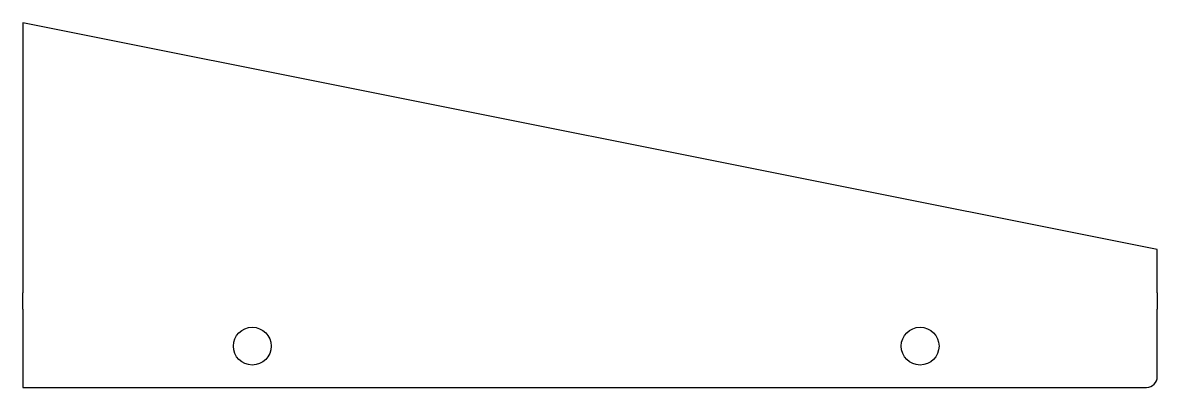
# Model space of a CAD drawing. Header units: millimetres. Extents: x 166 to 376, y 193 to 261.
import ezdxf

# ---------------------------------------------------------------- set-up
doc = ezdxf.new("R2010")
doc.units = ezdxf.units.MM
doc.layers.add('Default', color=7, linetype='Continuous')
doc.layers.add('SUPORTE_50_S', color=7, linetype='Continuous')

# ---------------------------------------------------------------- blocks, each defined once
blk = doc.blocks.new('SE')
at = {"layer": 'SUPORTE_50_S', "color": 7, "linetype": 'Continuous'}
for p, q in [((375.51, 218.99), (165.51, 260.99)), ((165.51, 260.99), (165.51, 210.99)), ((375.51, 210.99), (375.51, 218.99)), ((165.51, 207.97), (165.51, 210.99)), ((375.51, 210.99), (375.51, 207.97)), ((165.51, 207.97), (165.51, 193.47)), ((375.51, 195.47), (375.51, 207.97)), ((165.51, 193.47), (373.51, 193.47))]:
    blk.add_line(p, q, dxfattribs=at)
for centre in [(208.01, 201.1), (331.61, 201.1)]:
    blk.add_circle(centre, 3.5, dxfattribs=at)
blk.add_arc((373.51, 195.47), 2, 270, 0, dxfattribs=at)

msp = doc.modelspace()

# ---------------------------------------------------------------- block references
at = {"layer": 'Default'}
msp.add_blockref('SE', (0, 0), dxfattribs=at)

doc.saveas('drawing.dxf')
